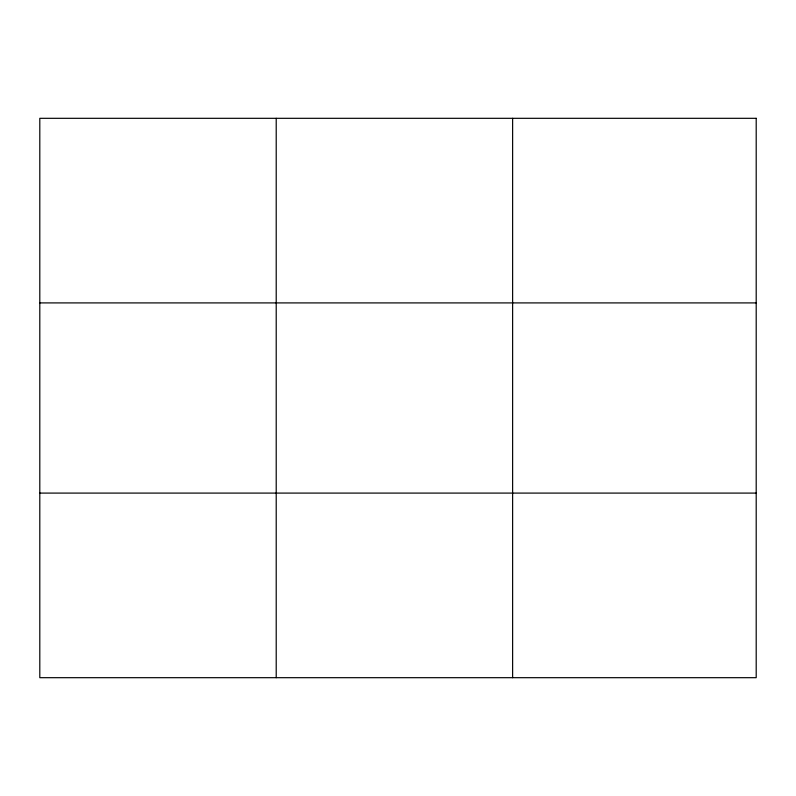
<?xml version="1.0" encoding="UTF-8"?>
<svg xmlns="http://www.w3.org/2000/svg" width="796" height="796" viewBox="0 0 796 796"><rect width="100%" height="100%" fill="white"/><g stroke="black" fill="none" stroke-linecap="round" stroke-linejoin="round"><path stroke-width="1.19" d="M276.212 118.315L276.212 677.685M512.624 118.315L512.624 677.685M39.8 302.908L756.2 302.908M39.8 493.092L756.2 493.092M756.2 118.315L756.2 677.685L39.8 677.685L39.8 118.315L756.2 118.315"/></g></svg>
